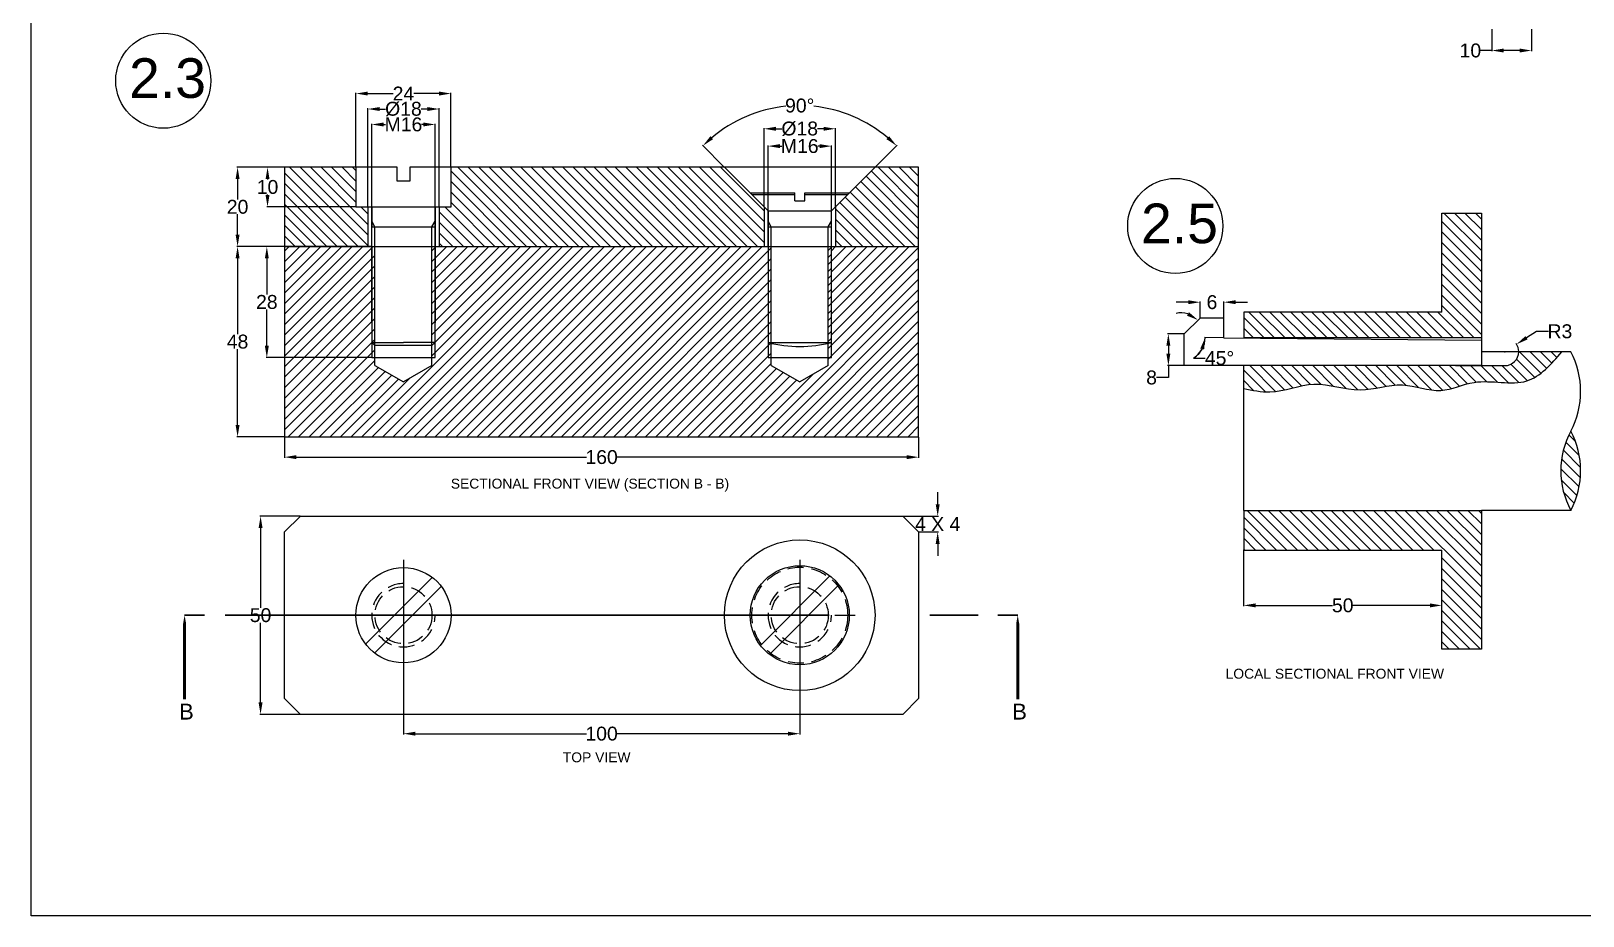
# Model space of a CAD drawing. Header units: inches. Extents: x 0 to 2841, y -1 to 568.
# Drawn here: x 1159.3 to 1550.9, y 0 to 223.2 of the extents above; entities that cross this region are included whole.
import ezdxf

# ---------------------------------------------------------------- set-up
doc = ezdxf.new("R2010")
doc.units = ezdxf.units.IN
doc.header["$LTSCALE"] = 8
doc.header["$MEASUREMENT"] = 0
doc.linetypes.add('CENTER2', pattern=[28.575, 19.05, -3.175, 3.175, -3.175])
doc.linetypes.add('DASHED', pattern=[0.75, 0.5, -0.25])
doc.styles.get("Standard").update_dxf_attribs({"font": 'arial.ttf'})
doc.dimstyles.get("Standard").update_dxf_attribs({"dimtxt": 3.5, "dimasz": 3, "dimexe": 0.18, "dimexo": 0.0625, "dimgap": 0.09, "dimtad": 0, "dimtih": 1, "dimtoh": 1, "dimdec": 0, "dimzin": 0, "dimdsep": 46, "dimtxsty": 'Standard', "dimcen": 0.09, "dimclrd": 3, "dimclre": 3, "dimclrt": 3, "dimadec": 0, "dimazin": 0, "dimtfac": 1, "dimtdec": 0, "dimtofl": 0, "dimtmove": 0, "dimatfit": 3, "dimfxl": 1, "dimtolj": 1, "dimtzin": 0, "dimarcsym": 0})

# ---------------------------------------------------------------- blocks, each defined once
blk = doc.blocks.new('*D185')
at = {"color": 3, "linetype": 'Continuous', "lineweight": -2, "transparency": 16777216}
for p, q in [((1223.16, 188.85), (1211.19, 188.85)), ((1211.37, 185.85), (1211.37, 180.73)), ((1211.37, 171.85), (1211.37, 176.97)), ((1223.16, 168.85), (1211.19, 168.85))]:
    blk.add_line(p, q, dxfattribs=at)
at = {"color": 3, "linetype": 'Continuous', "transparency": 16777216}
for points in [[(1210.87, 185.85), (1211.87, 185.85), (1211.37, 188.85)], [(1210.87, 171.85), (1211.87, 171.85), (1211.37, 168.85)]]:
    blk.add_solid(points, dxfattribs=at)
at = {"layer": 'Defpoints', "color": 0, "linetype": 'Continuous', "transparency": 16777216}
for p in [(1211.37, 188.85), (1223.22, 188.85), (1223.22, 168.85)]:
    blk.add_point(p, dxfattribs=at)
at = {"color": 3, "linetype": 'Continuous', "transparency": 16777216, "insert": (1211.37, 178.85), "char_height": 3.5, "attachment_point": 5}
blk.add_mtext('\\A1;20', dxfattribs=at)
blk = doc.blocks.new('*D186')
at = {"color": 3, "linetype": 'Continuous', "lineweight": -2, "transparency": 16777216}
for p, q in [((1223.16, 168.85), (1211.19, 168.85)), ((1211.37, 165.85), (1211.37, 146.73)), ((1211.37, 123.85), (1211.37, 142.97)), ((1223.16, 120.85), (1211.19, 120.85))]:
    blk.add_line(p, q, dxfattribs=at)
at = {"color": 3, "linetype": 'Continuous', "transparency": 16777216}
for points in [[(1210.87, 165.85), (1211.87, 165.85), (1211.37, 168.85)], [(1210.87, 123.85), (1211.87, 123.85), (1211.37, 120.85)]]:
    blk.add_solid(points, dxfattribs=at)
at = {"layer": 'Defpoints', "color": 0, "linetype": 'Continuous', "transparency": 16777216}
for p in [(1211.37, 168.85), (1223.22, 168.85), (1223.22, 120.85)]:
    blk.add_point(p, dxfattribs=at)
at = {"color": 3, "linetype": 'Continuous', "transparency": 16777216, "insert": (1211.37, 144.85), "char_height": 3.5, "attachment_point": 5}
blk.add_mtext('\\A1;48', dxfattribs=at)
blk = doc.blocks.new('*D187')
at = {"color": 3, "linetype": 'Continuous', "lineweight": -2, "transparency": 16777216}
for p, q in [((1223.22, 120.79), (1223.22, 115.54)), ((1383.22, 120.79), (1383.22, 115.54)), ((1226.22, 115.72), (1299.44, 115.72)), ((1380.22, 115.72), (1307.01, 115.72))]:
    blk.add_line(p, q, dxfattribs=at)
at = {"color": 3, "linetype": 'Continuous', "transparency": 16777216}
for points in [[(1226.22, 116.22), (1226.22, 115.22), (1223.22, 115.72)], [(1380.22, 116.22), (1380.22, 115.22), (1383.22, 115.72)]]:
    blk.add_solid(points, dxfattribs=at)
at = {"layer": 'Defpoints', "color": 0, "linetype": 'Continuous', "transparency": 16777216}
for p in [(1223.22, 120.85), (1383.22, 120.85), (1383.22, 115.72)]:
    blk.add_point(p, dxfattribs=at)
at = {"color": 3, "linetype": 'Continuous', "transparency": 16777216, "insert": (1303.22, 115.72), "char_height": 3.5, "attachment_point": 5}
blk.add_mtext('\\A1;160', dxfattribs=at)
blk = doc.blocks.new('*D188')
at = {"color": 3, "linetype": 'Continuous', "lineweight": -2, "transparency": 16777216}
for p, q in [((1388.03, 103.85), (1388.03, 106.85)), ((1379.29, 100.85), (1388.21, 100.85)), ((1383.29, 96.85), (1388.21, 96.85)), ((1388.03, 93.85), (1388.03, 90.85))]:
    blk.add_line(p, q, dxfattribs=at)
at = {"color": 3, "linetype": 'Continuous', "transparency": 16777216}
for points in [[(1387.53, 103.85), (1388.53, 103.85), (1388.03, 100.85)], [(1387.53, 93.85), (1388.53, 93.85), (1388.03, 96.85)]]:
    blk.add_solid(points, dxfattribs=at)
at = {"layer": 'Defpoints', "color": 0, "linetype": 'Continuous', "transparency": 16777216}
for p in [(1379.22, 100.85), (1383.22, 96.85), (1388.03, 96.85)]:
    blk.add_point(p, dxfattribs=at)
at = {"color": 3, "linetype": 'Continuous', "transparency": 16777216, "insert": (1388.03, 98.85), "char_height": 3.5, "attachment_point": 5}
blk.add_mtext('\\A1;4 X 4', dxfattribs=at)
blk = doc.blocks.new('*D189')
at = {"color": 3, "linetype": 'Continuous', "lineweight": -2, "transparency": 16777216}
for p, q in [((1241.22, 188.91), (1241.22, 207.61)), ((1265.22, 188.91), (1265.22, 207.61)), ((1244.22, 207.43), (1250.6, 207.43)), ((1262.22, 207.43), (1255.84, 207.43))]:
    blk.add_line(p, q, dxfattribs=at)
at = {"color": 3, "linetype": 'Continuous', "transparency": 16777216}
for points in [[(1244.22, 207.93), (1244.22, 206.93), (1241.22, 207.43)], [(1262.22, 207.93), (1262.22, 206.93), (1265.22, 207.43)]]:
    blk.add_solid(points, dxfattribs=at)
at = {"layer": 'Defpoints', "color": 0, "linetype": 'Continuous', "transparency": 16777216}
for p in [(1265.22, 207.43), (1241.22, 188.85), (1265.22, 188.85)]:
    blk.add_point(p, dxfattribs=at)
at = {"color": 3, "linetype": 'Continuous', "transparency": 16777216, "insert": (1253.22, 207.43), "char_height": 3.5, "attachment_point": 5}
blk.add_mtext('\\A1;24', dxfattribs=at)
blk = doc.blocks.new('*D190')
at = {"color": 3, "linetype": 'Continuous', "lineweight": -2, "transparency": 16777216}
for p, q in [((1244.22, 178.91), (1244.22, 203.71)), ((1262.22, 178.91), (1262.22, 203.71)), ((1247.22, 203.53), (1248.72, 203.53)), ((1259.22, 203.53), (1257.73, 203.53))]:
    blk.add_line(p, q, dxfattribs=at)
at = {"color": 3, "linetype": 'Continuous', "transparency": 16777216}
for points in [[(1247.22, 204.03), (1247.22, 203.03), (1244.22, 203.53)], [(1259.22, 204.03), (1259.22, 203.03), (1262.22, 203.53)]]:
    blk.add_solid(points, dxfattribs=at)
at = {"layer": 'Defpoints', "color": 0, "linetype": 'Continuous', "transparency": 16777216}
for p in [(1262.22, 203.53), (1244.22, 178.85), (1262.22, 178.85)]:
    blk.add_point(p, dxfattribs=at)
at = {"color": 3, "linetype": 'Continuous', "transparency": 16777216, "insert": (1253.22, 203.53), "char_height": 3.5, "attachment_point": 5}
blk.add_mtext('\\A1;%%C18', dxfattribs=at)
blk = doc.blocks.new('*D191')
at = {"color": 3, "linetype": 'Continuous', "lineweight": -2, "transparency": 16777216}
for p, q in [((1245.22, 168.91), (1245.22, 199.81)), ((1261.22, 168.91), (1261.22, 199.81)), ((1248.22, 199.63), (1248.67, 199.63)), ((1258.22, 199.63), (1257.78, 199.63))]:
    blk.add_line(p, q, dxfattribs=at)
at = {"color": 3, "linetype": 'Continuous', "transparency": 16777216}
for points in [[(1248.22, 200.13), (1248.22, 199.13), (1245.22, 199.63)], [(1258.22, 200.13), (1258.22, 199.13), (1261.22, 199.63)]]:
    blk.add_solid(points, dxfattribs=at)
at = {"layer": 'Defpoints', "color": 0, "linetype": 'Continuous', "transparency": 16777216}
for p in [(1261.22, 199.63), (1245.22, 168.85), (1261.22, 168.85)]:
    blk.add_point(p, dxfattribs=at)
at = {"color": 3, "linetype": 'Continuous', "transparency": 16777216, "insert": (1253.22, 199.63), "char_height": 3.5, "attachment_point": 5}
blk.add_mtext('\\A1;M16', dxfattribs=at)
blk = doc.blocks.new('*D192')
at = {"color": 3, "linetype": 'Continuous', "lineweight": -2, "transparency": 16777216}
for p, q in [((1241.16, 188.85), (1218.75, 188.85)), ((1218.93, 185.85), (1218.93, 185.73)), ((1218.93, 181.85), (1218.93, 181.97)), ((1241.16, 178.85), (1218.75, 178.85))]:
    blk.add_line(p, q, dxfattribs=at)
at = {"color": 3, "linetype": 'Continuous', "transparency": 16777216}
for points in [[(1218.43, 185.85), (1219.43, 185.85), (1218.93, 188.85)], [(1218.43, 181.85), (1219.43, 181.85), (1218.93, 178.85)]]:
    blk.add_solid(points, dxfattribs=at)
at = {"layer": 'Defpoints', "color": 0, "linetype": 'Continuous', "transparency": 16777216}
for p in [(1218.93, 188.85), (1241.22, 188.85), (1241.22, 178.85)]:
    blk.add_point(p, dxfattribs=at)
at = {"color": 3, "linetype": 'Continuous', "transparency": 16777216, "insert": (1218.93, 183.85), "char_height": 3.5, "attachment_point": 5}
blk.add_mtext('\\A1;10', dxfattribs=at)
blk = doc.blocks.new('*D193')
at = {"color": 3, "linetype": 'Continuous', "lineweight": -2, "transparency": 16777216}
for p, q in [((1245.16, 168.85), (1218.57, 168.85)), ((1218.75, 165.85), (1218.75, 156.73)), ((1218.75, 143.85), (1218.75, 152.97)), ((1245.16, 140.85), (1218.57, 140.85))]:
    blk.add_line(p, q, dxfattribs=at)
at = {"color": 3, "linetype": 'Continuous', "transparency": 16777216}
for points in [[(1218.25, 165.85), (1219.25, 165.85), (1218.75, 168.85)], [(1218.25, 143.85), (1219.25, 143.85), (1218.75, 140.85)]]:
    blk.add_solid(points, dxfattribs=at)
at = {"layer": 'Defpoints', "color": 0, "linetype": 'Continuous', "transparency": 16777216}
for p in [(1218.75, 168.85), (1245.22, 168.85), (1245.22, 140.85)]:
    blk.add_point(p, dxfattribs=at)
at = {"color": 3, "linetype": 'Continuous', "transparency": 16777216, "insert": (1218.75, 154.85), "char_height": 3.5, "attachment_point": 5}
blk.add_mtext('\\A1;28', dxfattribs=at)
blk = doc.blocks.new('*D194')
at = {"color": 3, "linetype": 'Continuous', "lineweight": -2, "transparency": 16777216}
for p, q in [((1344.22, 178.91), (1344.22, 198.73)), ((1347.22, 198.55), (1348.72, 198.55)), ((1359.22, 198.55), (1357.73, 198.55)), ((1362.22, 178.91), (1362.22, 198.73))]:
    blk.add_line(p, q, dxfattribs=at)
at = {"color": 3, "linetype": 'Continuous', "transparency": 16777216}
for points in [[(1347.22, 199.05), (1347.22, 198.05), (1344.22, 198.55)], [(1359.22, 199.05), (1359.22, 198.05), (1362.22, 198.55)]]:
    blk.add_solid(points, dxfattribs=at)
at = {"layer": 'Defpoints', "color": 0, "linetype": 'Continuous', "transparency": 16777216}
for p in [(1362.22, 198.55), (1344.22, 178.85), (1362.22, 178.85)]:
    blk.add_point(p, dxfattribs=at)
at = {"color": 3, "linetype": 'Continuous', "transparency": 16777216, "insert": (1353.22, 198.55), "char_height": 3.5, "attachment_point": 5}
blk.add_mtext('\\A1;%%C18', dxfattribs=at)
blk = doc.blocks.new('*D195')
at = {"color": 3, "linetype": 'Continuous', "lineweight": -2, "transparency": 16777216}
for p, q in [((1345.22, 168.91), (1345.22, 194.35)), ((1348.22, 194.17), (1348.67, 194.17)), ((1358.22, 194.17), (1357.78, 194.17)), ((1361.22, 168.91), (1361.22, 194.35))]:
    blk.add_line(p, q, dxfattribs=at)
at = {"color": 3, "linetype": 'Continuous', "transparency": 16777216}
for points in [[(1348.22, 194.67), (1348.22, 193.67), (1345.22, 194.17)], [(1358.22, 194.67), (1358.22, 193.67), (1361.22, 194.17)]]:
    blk.add_solid(points, dxfattribs=at)
at = {"layer": 'Defpoints', "color": 0, "linetype": 'Continuous', "transparency": 16777216}
for p in [(1361.22, 194.17), (1345.22, 168.85), (1361.22, 168.85)]:
    blk.add_point(p, dxfattribs=at)
at = {"color": 3, "linetype": 'Continuous', "transparency": 16777216, "insert": (1353.22, 194.17), "char_height": 3.5, "width": 3.3441, "attachment_point": 5}
blk.add_mtext('\\A1;M16', dxfattribs=at)
blk = doc.blocks.new('*D196')
at = {"color": 3, "linetype": 'Continuous', "lineweight": -2, "transparency": 16777216}
for p, q in [((1334.18, 188.89), (1328.67, 194.4)), ((1372.27, 188.89), (1377.78, 194.4))]:
    blk.add_line(p, q, dxfattribs=at)
for start, end in [(95.8539, 130.0224), (49.9776, 84.1461)]:
    blk.add_arc((1353.22, 169.85), 34.54, start, end, dxfattribs=at)
at = {"color": 3, "linetype": 'Continuous', "transparency": 16777216}
for points in [[(1331.35, 195.93), (1330.67, 196.67), (1328.8, 194.27)], [(1375.78, 196.67), (1375.1, 195.93), (1377.65, 194.27)]]:
    blk.add_solid(points, dxfattribs=at)
at = {"layer": 'Defpoints', "color": 0, "linetype": 'Continuous', "transparency": 16777216}
for p in [(1362.16, 203.22), (1334.22, 188.85), (1372.22, 188.85), (1345.22, 177.85), (1361.22, 177.85)]:
    blk.add_point(p, dxfattribs=at)
at = {"color": 3, "linetype": 'Continuous', "transparency": 16777216, "insert": (1353.22, 204.39), "char_height": 3.5, "attachment_point": 5}
blk.add_mtext('\\A1;90°', dxfattribs=at)
blk = doc.blocks.new('*D197')
at = {"color": 3, "linetype": 'Continuous', "lineweight": -2, "transparency": 16777216}
for p, q in [((1253.22, 75.79), (1253.22, 45.79)), ((1353.22, 75.79), (1353.22, 45.79)), ((1256.22, 45.97), (1299.44, 45.97)), ((1350.22, 45.97), (1307.01, 45.97))]:
    blk.add_line(p, q, dxfattribs=at)
at = {"color": 3, "linetype": 'Continuous', "transparency": 16777216}
for points in [[(1256.22, 46.47), (1256.22, 45.47), (1253.22, 45.97)], [(1350.22, 46.47), (1350.22, 45.47), (1353.22, 45.97)]]:
    blk.add_solid(points, dxfattribs=at)
at = {"layer": 'Defpoints', "color": 0, "linetype": 'Continuous', "transparency": 16777216}
for p in [(1253.22, 75.85), (1353.22, 75.85), (1353.22, 45.97)]:
    blk.add_point(p, dxfattribs=at)
at = {"color": 3, "linetype": 'Continuous', "transparency": 16777216, "insert": (1303.22, 45.97), "char_height": 3.5, "attachment_point": 5}
blk.add_mtext('\\A1;100', dxfattribs=at)
blk = doc.blocks.new('*D198')
at = {"color": 3, "linetype": 'Continuous', "lineweight": -2, "transparency": 16777216}
for p, q in [((1227.16, 100.85), (1216.99, 100.85)), ((1217.17, 97.85), (1217.17, 77.73)), ((1217.17, 53.85), (1217.17, 73.97)), ((1227.16, 50.85), (1216.99, 50.85))]:
    blk.add_line(p, q, dxfattribs=at)
at = {"color": 3, "linetype": 'Continuous', "transparency": 16777216}
for points in [[(1216.67, 97.85), (1217.67, 97.85), (1217.17, 100.85)], [(1216.67, 53.85), (1217.67, 53.85), (1217.17, 50.85)]]:
    blk.add_solid(points, dxfattribs=at)
at = {"layer": 'Defpoints', "color": 0, "linetype": 'Continuous', "transparency": 16777216}
for p in [(1227.22, 100.85), (1217.17, 50.85), (1227.22, 50.85)]:
    blk.add_point(p, dxfattribs=at)
at = {"color": 3, "linetype": 'Continuous', "transparency": 16777216, "insert": (1217.17, 75.85), "char_height": 3.5, "attachment_point": 5}
blk.add_mtext('\\A1;50', dxfattribs=at)
blk = doc.blocks.new('*D202')
at = {"color": 3, "linetype": 'Continuous', "lineweight": -2, "transparency": 16777216}
for p, q in [((1527.88, 223.65), (1527.88, 218.1)), ((1537.88, 223.65), (1537.88, 218.1)), ((1527.88, 218.28), (1524.88, 218.28)), ((1534.88, 218.28), (1530.88, 218.28))]:
    blk.add_line(p, q, dxfattribs=at)
at = {"color": 3, "linetype": 'Continuous', "transparency": 16777216}
for points in [[(1530.88, 218.78), (1530.88, 217.78), (1527.88, 218.28)], [(1534.88, 218.78), (1534.88, 217.78), (1537.88, 218.28)]]:
    blk.add_solid(points, dxfattribs=at)
at = {"layer": 'Defpoints', "color": 0, "linetype": 'Continuous', "transparency": 16777216}
for p in [(1527.88, 223.71), (1537.88, 223.71), (1527.88, 218.28)]:
    blk.add_point(p, dxfattribs=at)
at = {"color": 3, "linetype": 'Continuous', "transparency": 16777216, "insert": (1522.45, 218.28), "char_height": 3.5, "attachment_point": 5}
blk.add_mtext('\\A1;10', dxfattribs=at)
blk = doc.blocks.new('*D208')
at = {"color": 3, "linetype": 'Continuous', "lineweight": -2, "transparency": 16777216}
for p, q in [((1450.18, 146.8), (1446.06, 146.8)), ((1446.24, 143.8), (1446.24, 141.8)), ((1450.18, 138.8), (1446.06, 138.8)), ((1446.24, 138.8), (1446.24, 135.8)), ((1446.24, 135.8), (1443.24, 135.8))]:
    blk.add_line(p, q, dxfattribs=at)
at = {"color": 3, "linetype": 'Continuous', "transparency": 16777216}
for points in [[(1445.74, 143.8), (1446.74, 143.8), (1446.24, 146.8)], [(1445.74, 141.8), (1446.74, 141.8), (1446.24, 138.8)]]:
    blk.add_solid(points, dxfattribs=at)
at = {"layer": 'Defpoints', "color": 0, "linetype": 'Continuous', "transparency": 16777216}
for p in [(1450.24, 146.8), (1446.24, 138.8), (1450.24, 138.8)]:
    blk.add_point(p, dxfattribs=at)
at = {"color": 3, "linetype": 'Continuous', "transparency": 16777216, "insert": (1442, 135.8), "char_height": 3.5, "attachment_point": 5}
blk.add_mtext('\\A1;8', dxfattribs=at)
blk = doc.blocks.new('*D209')
at = {"color": 3, "linetype": 'Continuous', "lineweight": -2, "transparency": 16777216}
for p, q in [((1460.18, 145.85), (1455.36, 145.9)), ((1452.56, 140.69), (1455.56, 140.69))]:
    blk.add_line(p, q, dxfattribs=at)
for start, end in [(73.2817, 101.5633), (300.9282, 359.4271), (302.8637, 331.1454)]:
    blk.add_arc((1449.4, 145.96), 6.14, start, end, dxfattribs=at)
at = {"color": 3, "linetype": 'Continuous', "transparency": 16777216}
for points in [[(1451.43, 152.27), (1450.91, 151.41), (1453.74, 150.3)], [(1454.3, 143.12), (1455.26, 142.87), (1455.54, 145.9)]]:
    blk.add_solid(points, dxfattribs=at)
at = {"layer": 'Defpoints', "color": 0, "linetype": 'Continuous', "transparency": 16777216}
for p in [(1454.24, 150.8), (1454.73, 149.01), (1450.24, 146.8), (1460.24, 145.85), (1525.24, 145.2)]:
    blk.add_point(p, dxfattribs=at)
at = {"color": 3, "linetype": 'Continuous', "transparency": 16777216, "insert": (1459.15, 140.69), "char_height": 3.5, "attachment_point": 5}
blk.add_mtext('\\A1;45%%D', dxfattribs=at)
blk = doc.blocks.new('*D210')
at = {"color": 3, "linetype": 'Continuous', "lineweight": -2, "transparency": 16777216}
for p, q in [((1451.24, 154.8), (1448.24, 154.8)), ((1454.24, 150.86), (1454.24, 154.98)), ((1460.24, 150.86), (1460.24, 154.98)), ((1463.24, 154.8), (1466.24, 154.8))]:
    blk.add_line(p, q, dxfattribs=at)
at = {"color": 3, "linetype": 'Continuous', "transparency": 16777216}
for points in [[(1451.24, 155.3), (1451.24, 154.3), (1454.24, 154.8)], [(1463.24, 155.3), (1463.24, 154.3), (1460.24, 154.8)]]:
    blk.add_solid(points, dxfattribs=at)
at = {"layer": 'Defpoints', "color": 0, "linetype": 'Continuous', "transparency": 16777216}
for p in [(1460.24, 154.8), (1454.24, 150.8), (1460.24, 150.8)]:
    blk.add_point(p, dxfattribs=at)
at = {"color": 3, "linetype": 'Continuous', "transparency": 16777216, "insert": (1457.24, 154.8), "char_height": 3.5, "attachment_point": 5}
blk.add_mtext('\\A1;6', dxfattribs=at)
blk = doc.blocks.new('*D212')
at = {"color": 3, "linetype": 'Continuous', "lineweight": -2, "transparency": 16777216}
for p, q in [((1539.13, 147.45), (1536.61, 145.83)), ((1542.13, 147.45), (1539.13, 147.45)), ((1531.06, 142.3), (1531.24, 142.3)), ((1531.15, 142.21), (1531.15, 142.39))]:
    blk.add_line(p, q, dxfattribs=at)
blk.add_arc((1531.15, 142.3), 3.5, 1.0231, 35.8139, dxfattribs=at)
at = {"color": 3, "linetype": 'Continuous', "transparency": 16777216}
blk.add_solid([(1536.34, 146.25), (1536.88, 145.41), (1534.09, 144.2)], dxfattribs=at)
at = {"layer": 'Defpoints', "color": 0, "linetype": 'Continuous', "transparency": 16777216}
for p in [(1531.15, 142.3), (1534.09, 144.2)]:
    blk.add_point(p, dxfattribs=at)
at = {"color": 3, "linetype": 'Continuous', "transparency": 16777216, "insert": (1545.04, 147.45), "char_height": 3.5, "attachment_point": 5}
blk.add_mtext('\\A1;R3', dxfattribs=at)
blk = doc.blocks.new('*D219')
at = {"color": 3, "linetype": 'Continuous', "lineweight": -2, "transparency": 16777216}
for p, q in [((1465.24, 92.24), (1465.24, 78.15)), ((1468.24, 78.33), (1487.65, 78.33)), ((1512.24, 78.33), (1492.83, 78.33)), ((1515.24, 67.36), (1515.24, 78.51))]:
    blk.add_line(p, q, dxfattribs=at)
at = {"color": 3, "linetype": 'Continuous', "transparency": 16777216}
for points in [[(1468.24, 78.83), (1468.24, 77.83), (1465.24, 78.33)], [(1512.24, 78.83), (1512.24, 77.83), (1515.24, 78.33)]]:
    blk.add_solid(points, dxfattribs=at)
at = {"layer": 'Defpoints', "color": 0, "linetype": 'Continuous', "transparency": 16777216}
for p in [(1465.24, 92.3), (1515.24, 78.33), (1515.24, 67.3)]:
    blk.add_point(p, dxfattribs=at)
at = {"color": 3, "linetype": 'Continuous', "transparency": 16777216, "insert": (1490.24, 78.33), "char_height": 3.5, "attachment_point": 5}
blk.add_mtext('\\A1;50', dxfattribs=at)

msp = doc.modelspace()

# ---------------------------------------------------------------- hatches: boundary and pattern name
at = {"linetype": 'Continuous'}
h = msp.add_hatch(dxfattribs=at)
h.set_pattern_fill('ANSI31', color=3, scale=15, angle=90)
h.set_pattern_definition([(135, (-339.316, 124.5368), (-1.3258252, -1.3258252), [])])
h.paths.add_polyline_path([(1344.223, 178.849), (1334.223, 188.849), (1265.223, 188.849), (1265.223, 178.849), (1262.223, 178.849), (1262.223, 168.849), (1344.223, 168.849)])
h.paths.add_polyline_path([(1241.223, 188.849), (1223.223, 188.849), (1223.223, 168.849), (1244.223, 168.849), (1244.223, 178.849), (1241.223, 178.849)])
h.paths.add_polyline_path([(1383.223, 188.849), (1372.223, 188.849), (1362.223, 178.849), (1362.223, 168.849), (1383.223, 168.849), (1383.223, 178.849)])
h = msp.add_hatch(dxfattribs=at)
h.set_pattern_fill('ANSI31', color=3, scale=15, angle=90)
h.set_pattern_definition([(135, (-353.8752, 15.7821), (-1.3258252, -1.3258252), [])])
h.paths.add_polyline_path([(1525.244, 177.299), (1515.244, 177.299), (1515.244, 152.299), (1465.244, 152.299), (1465.244, 145.799), (1525.244, 145.799)])
h.paths.add_polyline_path([(1525.244, 102.299), (1465.244, 102.299), (1465.244, 92.299), (1515.244, 92.299), (1515.244, 67.299), (1525.244, 67.299)])
edge = h.paths.add_edge_path()
edge.add_spline(control_points=[(1465.244, 133.062), (1467.458, 132.585), (1473.402, 131.304), (1483.092, 135.751), (1494.326, 131.24), (1504.978, 135.353), (1514.736, 131.135), (1524.684, 136.285), (1536.976, 132.389), (1542.833, 139.161), (1545.546, 142.299)], knot_values=[0, 0, 0, 0, 6.6886809, 17.9601123, 29.6775714, 40.4992134, 50.2299411, 58.8776814, 72.18694, 83.6761907, 83.6761907, 83.6761907, 83.6761907], degree=3, periodic=0)
edge.add_line((1545.546, 142.299), (1534.648, 142.299))
edge.add_arc((1531.148, 142.299), 3.5, -90, 0, ccw=False)
edge.add_line((1531.148, 138.799), (1518.733, 138.799))
edge.add_line((1518.733, 138.799), (1465.244, 138.799))
edge.add_line((1465.244, 138.799), (1465.244, 133.062))
h = msp.add_hatch(dxfattribs=at)
h.set_pattern_fill('ANSI31', color=3, scale=10)
h.set_pattern_definition([(45, (-339.316, 124.5368), (-0.8838835, 0.8838835), [])])
h.paths.add_polyline_path([(1346.023, 140.849), (1345.223, 140.849), (1345.223, 168.849), (1261.223, 168.849), (1261.223, 140.849), (1260.423, 140.849), (1260.423, 138.849), (1253.223, 134.692), (1246.023, 138.849), (1246.023, 140.849), (1245.223, 140.849), (1245.223, 168.849), (1223.223, 168.849), (1223.223, 120.849), (1383.223, 120.849), (1383.223, 168.849), (1361.223, 168.849), (1361.223, 140.849), (1360.423, 140.849), (1360.423, 138.849), (1353.223, 134.692), (1346.023, 138.849)], flags=17)
h.paths.add_polyline_path([(1261.223, 168.849), (1260.423, 168.849), (1260.423, 144.649), (1261.223, 144.649)], flags=0)
h.paths.add_polyline_path([(1261.223, 144.649), (1260.423, 143.849), (1260.423, 140.849), (1261.223, 140.849)], flags=0)
h.paths.add_polyline_path([(1261.223, 144.649), (1260.423, 144.649), (1260.423, 143.849)], flags=0)
h.paths.add_polyline_path([(1246.023, 143.849), (1245.223, 144.649), (1245.223, 140.849), (1246.023, 140.849)], flags=0)
h.paths.add_polyline_path([(1346.023, 168.849), (1345.223, 168.849), (1345.223, 144.649), (1346.023, 144.649)], flags=0)
h.paths.add_polyline_path([(1346.023, 144.456, -0.0063296), (1345.223, 144.649), (1345.223, 140.849), (1346.023, 140.849)], flags=0)
h.paths.add_polyline_path([(1361.223, 144.649, -0.0063296), (1360.423, 144.456), (1360.423, 140.849), (1361.223, 140.849)], flags=0)
h.paths.add_polyline_path([(1361.223, 168.849), (1360.423, 168.849), (1360.423, 144.649), (1361.223, 144.649)])
h.paths.add_polyline_path([(1246.023, 168.849), (1245.223, 168.849), (1245.223, 144.649), (1246.023, 144.649)], flags=0)
h.paths.add_polyline_path([(1246.023, 144.649), (1245.223, 144.649), (1246.023, 143.849)], flags=0)
h.paths.add_polyline_path([(1383.223, 168.849), (1361.223, 168.849), (1361.223, 144.649), (1361.223, 140.849), (1360.423, 140.849), (1360.423, 138.849), (1353.223, 134.692), (1346.023, 138.849), (1346.023, 140.849), (1345.223, 140.849), (1345.223, 144.649), (1345.223, 168.849), (1261.223, 168.849), (1261.223, 144.649), (1261.223, 140.849), (1260.423, 140.849), (1260.423, 138.849), (1253.223, 134.692), (1246.023, 138.849), (1246.023, 140.849), (1245.223, 140.849), (1245.223, 144.649), (1245.223, 168.849), (1223.223, 168.849), (1223.223, 120.849), (1383.223, 120.849)], flags=17)
h = msp.add_hatch(dxfattribs=at)
h.set_pattern_fill('ANSI31', color=3, scale=15)
h.set_pattern_definition([(45, (-339.316, 124.5368), (-1.3258252, 1.3258252), [])])
h.paths.add_polyline_path([(1245.223, 168.849), (1223.223, 168.849), (1223.223, 120.849), (1383.223, 120.849), (1383.223, 168.849), (1361.223, 168.849), (1361.223, 140.849), (1360.423, 140.849), (1360.423, 138.849), (1353.223, 134.692), (1346.023, 138.849), (1346.023, 140.849), (1345.223, 140.849), (1345.223, 168.849), (1261.223, 168.849), (1261.223, 140.849), (1260.423, 140.849), (1260.423, 138.849), (1253.223, 134.692), (1246.023, 138.849), (1246.023, 140.849), (1245.223, 140.849)])
h.paths.add_polyline_path([(1246.023, 168.849), (1245.223, 168.849), (1245.223, 144.649), (1246.023, 144.649)], flags=17)
h.paths.add_polyline_path([(1246.023, 143.849), (1245.223, 144.649), (1245.223, 140.849), (1246.023, 140.849)], flags=17)
h.paths.add_polyline_path([(1246.023, 144.649), (1245.223, 144.649), (1246.023, 143.849)], flags=16)
h.paths.add_polyline_path([(1261.223, 144.649), (1260.423, 143.849), (1260.423, 140.849), (1261.223, 140.849)], flags=17)
h.paths.add_polyline_path([(1261.223, 144.649), (1260.423, 144.649), (1260.423, 143.849)], flags=16)
h.paths.add_polyline_path([(1261.223, 168.849), (1260.423, 168.849), (1260.423, 144.649), (1261.223, 144.649)], flags=17)
h.paths.add_polyline_path([(1346.023, 168.849), (1345.223, 168.849), (1345.223, 144.649), (1346.023, 144.649)], flags=17)
h.paths.add_polyline_path([(1346.023, 144.456, -0.0063296), (1345.223, 144.649), (1345.223, 140.849), (1346.023, 140.849)], flags=17)
h.paths.add_polyline_path([(1361.223, 144.649, -0.0063296), (1360.423, 144.456), (1360.423, 140.849), (1361.223, 140.849)], flags=17)
h = msp.add_hatch(dxfattribs=at)
h.set_pattern_fill('ANSI31', color=3, scale=15, angle=90)
h.set_pattern_definition([(135, (-343.8752, -129.9687), (-1.3258252, -1.3258252), [])])
h.paths.add_polyline_path([(1547.771, 122.299, -0.25), (1547.771, 102.299, -0.25)])

# ---------------------------------------------------------------- linework, layer by layer
for p, q in [((1223.223, 188.849), (1223.223, 168.849)), ((1251.623, 188.849), (1223.223, 188.849)), ((1241.223, 188.849), (1241.223, 178.849)), ((1241.223, 188.849), (1241.223, 178.849)), ((1251.623, 185.349), (1251.623, 188.849)), ((1383.223, 188.849), (1254.823, 188.849)), ((1254.823, 188.849), (1254.823, 185.349)), ((1265.223, 178.849), (1265.223, 188.849)), ((1345.223, 177.849), (1334.223, 188.849)), ((1361.223, 177.849), (1372.223, 188.849)), ((1383.223, 178.849), (1383.223, 188.849)), ((1254.823, 185.349), (1251.623, 185.349)), ((1340.723, 182.349), (1351.973, 182.349)), ((1341.123, 181.949), (1351.973, 181.949)), ((1351.973, 180.349), (1351.973, 182.349)), ((1351.973, 180.349), (1354.473, 180.349)), ((1354.473, 180.349), (1354.473, 182.349)), ((1354.473, 182.349), (1365.723, 182.349)), ((1354.473, 181.949), (1365.323, 181.949)), ((1241.223, 178.849), (1245.223, 178.849)), ((1241.223, 178.849), (1265.223, 178.849)), ((1244.223, 178.849), (1244.223, 168.849)), ((1245.223, 149.649), (1245.223, 178.849)), ((1245.223, 178.849), (1261.223, 178.849)), ((1245.223, 178.849), (1245.223, 173.849)), ((1261.223, 178.849), (1261.223, 149.649)), ((1261.223, 178.849), (1265.223, 178.849)), ((1262.223, 178.849), (1262.223, 168.849)), ((1344.223, 178.849), (1344.223, 168.849)), ((1345.223, 177.849), (1345.223, 140.849)), ((1345.223, 177.849), (1361.223, 177.849)), ((1361.223, 140.849), (1361.223, 177.849)), ((1362.223, 178.849), (1362.223, 168.849)), ((1383.223, 168.849), (1383.223, 178.849)), ((1515.244, 152.299), (1515.244, 177.299)), ((1515.244, 177.299), (1525.244, 177.299)), ((1525.244, 177.299), (1525.244, 138.799)), ((1246.023, 173.849), (1245.223, 175.234)), ((1245.223, 173.849), (1261.223, 173.849)), ((1246.023, 138.849), (1246.023, 173.849)), ((1260.423, 173.849), (1261.223, 175.234)), ((1260.423, 138.849), (1260.423, 173.849)), ((1346.023, 173.849), (1345.223, 175.234)), ((1345.223, 173.849), (1361.223, 173.849)), ((1346.023, 138.849), (1346.023, 173.849)), ((1360.423, 173.849), (1361.223, 175.234)), ((1360.423, 138.849), (1360.423, 173.849)), ((1223.223, 168.849), (1383.223, 168.849)), ((1223.223, 168.849), (1223.223, 120.849)), ((1238.466, 168.849), (1239.466, 168.849)), ((1245.223, 168.849), (1245.223, 140.849)), ((1261.223, 140.849), (1261.223, 168.849)), ((1383.223, 120.849), (1383.223, 168.849)), ((1450.244, 146.799), (1454.244, 150.799)), ((1460.244, 150.799), (1454.244, 150.799)), ((1460.244, 145.849), (1460.244, 150.799)), ((1515.244, 152.299), (1465.244, 152.299)), ((1465.244, 152.299), (1465.244, 145.799)), ((1450.244, 138.799), (1450.244, 146.799)), ((1460.244, 145.849), (1525.244, 145.199)), ((1525.244, 145.799), (1465.244, 145.799)), ((1246.023, 143.849), (1245.223, 144.649)), ((1245.223, 144.649), (1253.223, 144.649)), ((1260.423, 143.849), (1246.023, 143.849)), ((1261.223, 144.649), (1253.223, 144.649)), ((1260.423, 143.849), (1261.223, 144.649)), ((1345.223, 144.649), (1361.223, 144.649)), ((1547.771, 142.299), (1525.244, 142.299)), ((1245.223, 140.849), (1261.223, 140.849)), ((1246.023, 138.849), (1253.223, 134.692)), ((1260.423, 138.849), (1253.223, 134.692)), ((1345.223, 140.849), (1361.223, 140.849)), ((1346.023, 138.849), (1353.223, 134.692)), ((1360.423, 138.849), (1353.223, 134.692)), ((1525.244, 138.799), (1450.244, 138.799)), ((1465.244, 102.299), (1465.244, 138.799)), ((1518.733, 138.799), (1531.148, 138.799)), ((1223.223, 120.849), (1383.223, 120.849)), ((1465.244, 102.299), (1465.244, 92.299)), ((1465.244, 102.299), (1525.244, 102.299)), ((1547.771, 102.299), (1525.244, 102.299)), ((1525.244, 102.299), (1525.244, 67.299)), ((1227.223, 100.849), (1223.223, 96.849)), ((1227.223, 100.849), (1379.223, 100.849)), ((1379.223, 100.849), (1383.223, 96.849)), ((1223.223, 54.849), (1223.223, 96.849)), ((1383.223, 96.849), (1383.223, 54.849)), ((1465.244, 92.299), (1515.244, 92.299)), ((1515.244, 67.299), (1515.244, 92.299)), ((1243.682, 68.571), (1260.501, 85.39)), ((1245.945, 66.308), (1262.764, 83.127)), ((1343.326, 68.214), (1360.858, 85.746)), ((1345.588, 65.951), (1363.121, 83.484)), ((1525.244, 67.299), (1515.244, 67.299)), ((1227.223, 50.849), (1223.223, 54.849)), ((1379.223, 50.849), (1383.223, 54.849)), ((1379.223, 50.849), (1227.223, 50.849))]:
    msp.add_line(p, q, dxfattribs=at)
at = {"linetype": 'CENTER2', "ltscale": 0.1}
for p, q in [((1253.223, 89.849), (1253.223, 61.849)), ((1353.223, 89.849), (1353.223, 61.849)), ((1239.223, 75.849), (1267.223, 75.849)), ((1339.223, 75.849), (1367.223, 75.849))]:
    msp.add_line(p, q, dxfattribs=at)
at = {"color": 1, "lineweight": 30}
for p, q in [((1197.999, 75.849), (1202.999, 75.849)), ((1408.223, 75.849), (1403.223, 75.849))]:
    msp.add_line(p, q, dxfattribs=at)
at = {"color": 1, "linetype": 'CENTER2', "lineweight": 30}
msp.add_line((1208.223, 75.849), (1398.223, 75.849), dxfattribs=at)
at = {"linetype": 'Continuous'}
msp.add_lwpolyline([(1159.25, 464.256), (1898.038, 464.256), (1898.038, 0), (1159.25, 0)], close=True, dxfattribs=at)
at = {"color": 1}
for points in [[(1197.999, 75.849, 0, 2.25, 0), (1197.999, 69.599, 0.75, 0.75, 0), (1197.999, 54.599, 0.75, 0.75, 0)], [(1408.223, 75.849, 0, 2.25, 0), (1408.223, 69.599, 0.75, 0.75, 0), (1408.223, 54.599, 0.75, 0.75, 0)]]:
    msp.add_lwpolyline(points, format="xyseb", dxfattribs=at)
at = {"linetype": 'Continuous'}
for centre, radius in [((1192.622, 210.679), 12), ((1447.978, 174.03), 12), ((1353.223, 75.849), 19), ((1253.223, 75.849), 12), ((1353.223, 75.849), 12.5)]:
    msp.add_circle(centre, radius, dxfattribs=at)
at = {"linetype": 'DASHED'}
for centre, radius in [((1353.223, 75.849), 12.1), ((1253.223, 75.849), 7.2), ((1353.223, 75.849), 7.2)]:
    msp.add_circle(centre, radius, dxfattribs=at)
at = {"linetype": 'Continuous'}
for centre, radius, start, end in [((1353.223, 176.149), 32.5, 255.74997, 284.25003), ((1531.148, 142.299), 3.5, 270, 0), ((1529.021, 132.299), 21.25, 331.92751, 28.07249), ((1566.521, 112.299), 21.25, 151.92751, 208.07249), ((1529.021, 112.299), 21.25, 331.92751, 28.07249)]:
    msp.add_arc(centre, radius, start, end, dxfattribs=at)
at = {"linetype": 'DASHED'}
for centre in [(1253.223, 75.849), (1353.223, 75.849)]:
    msp.add_arc(centre, 8, 90, 0, dxfattribs=at)
at = {"linetype": 'Continuous'}
msp.add_spline([(1465.244, 133.062), (1471.874, 132.182), (1482.978, 134.119), (1494.61, 132.71), (1505.362, 133.943), (1514.994, 132.56), (1523.403, 134.577), (1536.707, 134.96), (1545.546, 142.299)], degree=3, dxfattribs=at)

# ---------------------------------------------------------------- texts
at = {"attachment_point": 1}
for s, width, heights, insert, char_height in [('2.3', 25.87837, [0], (1183.987, 216.334), 10), ('2.5', 25.87837, [0], (1439.342, 179.684), 10), ('{\\C3;SECTIONAL FRONT VIEW (SECTION B - B)}', 73.25313, [3.32], (1265.177, 110.298), 2.5), ('{\\C3;LOCAL SECTIONAL FRONT VIEW }', 73.25313, [3.32], (1460.695, 62.349), 2.5), ('{\\C3;TOP VIEW}', 19.99625, [0], (1293.447, 41.264), 2.5)]:
    msp.add_mtext_dynamic_manual_height_columns(s, width=width, gutter_width=12.5, heights=heights, dxfattribs=dict(at, insert=insert, char_height=char_height))
at = {"color": 1, "char_height": 4, "attachment_point": 3}
for insert in [(1200.321, 53.541), (1410.545, 53.541)]:
    msp.add_mtext_dynamic_manual_height_columns('B', width=5.39243, gutter_width=12.5, heights=[0], dxfattribs=dict(at, insert=insert))

# ---------------------------------------------------------------- dimensions: what is measured, and where the dimension line sits
at = {"linetype": 'Continuous'}
for base, p1, p2, picture, middle in [((1527.881, 218.28), (1537.881, 223.714), (1527.881, 223.714), '*D202', (1522.455, 218.28)), ((1265.223, 207.434), (1241.223, 188.849), (1265.223, 188.849), '*D189', (1253.223, 207.434)), ((1460.244, 154.8), (1454.244, 150.799), (1460.244, 150.799), '*D210', (1457.244, 154.8)), ((1383.223, 115.723), (1223.223, 120.849), (1383.223, 120.849), '*D187', (1303.223, 115.723)), ((1515.244, 78.327), (1465.244, 92.299), (1515.244, 67.299), '*D219', (1490.244, 78.327)), ((1353.223, 45.972), (1253.223, 75.849), (1353.223, 75.849), '*D197', (1303.223, 45.972))]:
    dim = msp.add_linear_dim(base=base, p1=p1, p2=p2, dimstyle='Standard', dxfattribs=at)
    dim.commit()
    dim.dimension.update_dxf_attribs({"geometry": picture, "text_midpoint": middle})
for base, p1, p2, text, picture, middle in [((1262.223, 203.532), (1244.223, 178.849), (1262.223, 178.849), '%%C<>', '*D190', (1253.223, 203.532)), ((1261.223, 199.631), (1245.223, 168.849), (1261.223, 168.849), 'M<>', '*D191', (1253.223, 199.631)), ((1362.223, 198.555), (1344.223, 178.849), (1362.223, 178.849), '%%C<>', '*D194', (1353.223, 198.555)), ((1361.223, 194.174), (1345.223, 168.849), (1361.223, 168.849), 'M<>', '*D195', (1353.223, 194.174))]:
    dim = msp.add_linear_dim(base=base, p1=p1, p2=p2, text=text, dimstyle='Standard', dxfattribs=at)
    dim.commit()
    dim.dimension.update_dxf_attribs({"geometry": picture, "text_midpoint": middle})
dim = msp.add_angular_dim_2l(base=(1362.164, 203.215), line1=((1361.223, 177.849), (1372.223, 188.849)), line2=((1345.223, 177.849), (1334.223, 188.849)), dimstyle='Standard', dxfattribs=at)
dim.commit()
dim.dimension.update_dxf_attribs({"geometry": '*D196', "text_midpoint": (1353.223, 204.392)})
for base, p1, p2, picture, middle in [((1211.375, 188.849), (1223.223, 168.849), (1223.223, 188.849), '*D185', (1211.375, 178.849)), ((1211.375, 168.849), (1223.223, 120.849), (1223.223, 168.849), '*D186', (1211.375, 144.849))]:
    dim = msp.add_linear_dim(base=base, p1=p1, p2=p2, angle=90, dimstyle='Standard', dxfattribs=at)
    dim.commit()
    dim.dimension.update_dxf_attribs({"geometry": picture, "text_midpoint": middle, "dimtype": 160})
for base, p1, p2, picture, middle in [((1218.935, 188.849), (1241.223, 178.849), (1241.223, 188.849), '*D192', (1218.935, 183.849)), ((1218.755, 168.849), (1245.223, 140.849), (1245.223, 168.849), '*D193', (1218.755, 154.849)), ((1446.244, 138.799), (1450.244, 146.799), (1450.244, 138.799), '*D208', (1442.001, 135.799)), ((1217.174, 50.849), (1227.223, 100.849), (1227.223, 50.849), '*D198', (1217.174, 75.849))]:
    dim = msp.add_linear_dim(base=base, p1=p1, p2=p2, angle=90, dimstyle='Standard', dxfattribs=at)
    dim.commit()
    dim.dimension.update_dxf_attribs({"geometry": picture, "text_midpoint": middle})
dim = msp.add_angular_dim_2l(base=(1454.73, 149.009), line1=((1460.244, 145.849), (1525.244, 145.199)), line2=((1450.244, 146.799), (1454.244, 150.799)), text='45%%D', dimstyle='Standard', dxfattribs=at)
dim.commit()
dim.dimension.update_dxf_attribs({"geometry": '*D209', "text_midpoint": (1459.152, 140.69)})
dim = msp.add_radius_dim(center=(1531.148, 142.299), mpoint=(1534.087, 144.198), text='R3', dimstyle='Standard', dxfattribs=at)
dim.commit()
dim.dimension.update_dxf_attribs({"geometry": '*D212', "text_midpoint": (1545.039, 147.454)})
dim = msp.add_linear_dim(base=(1388.027, 96.849), p1=(1379.223, 100.849), p2=(1383.223, 96.849), angle=90, text='4 X <>', dimstyle='Standard', dxfattribs=at)
dim.commit()
dim.dimension.update_dxf_attribs({"geometry": '*D188', "text_midpoint": (1388.027, 98.849)})

doc.saveas('drawing.dxf')
